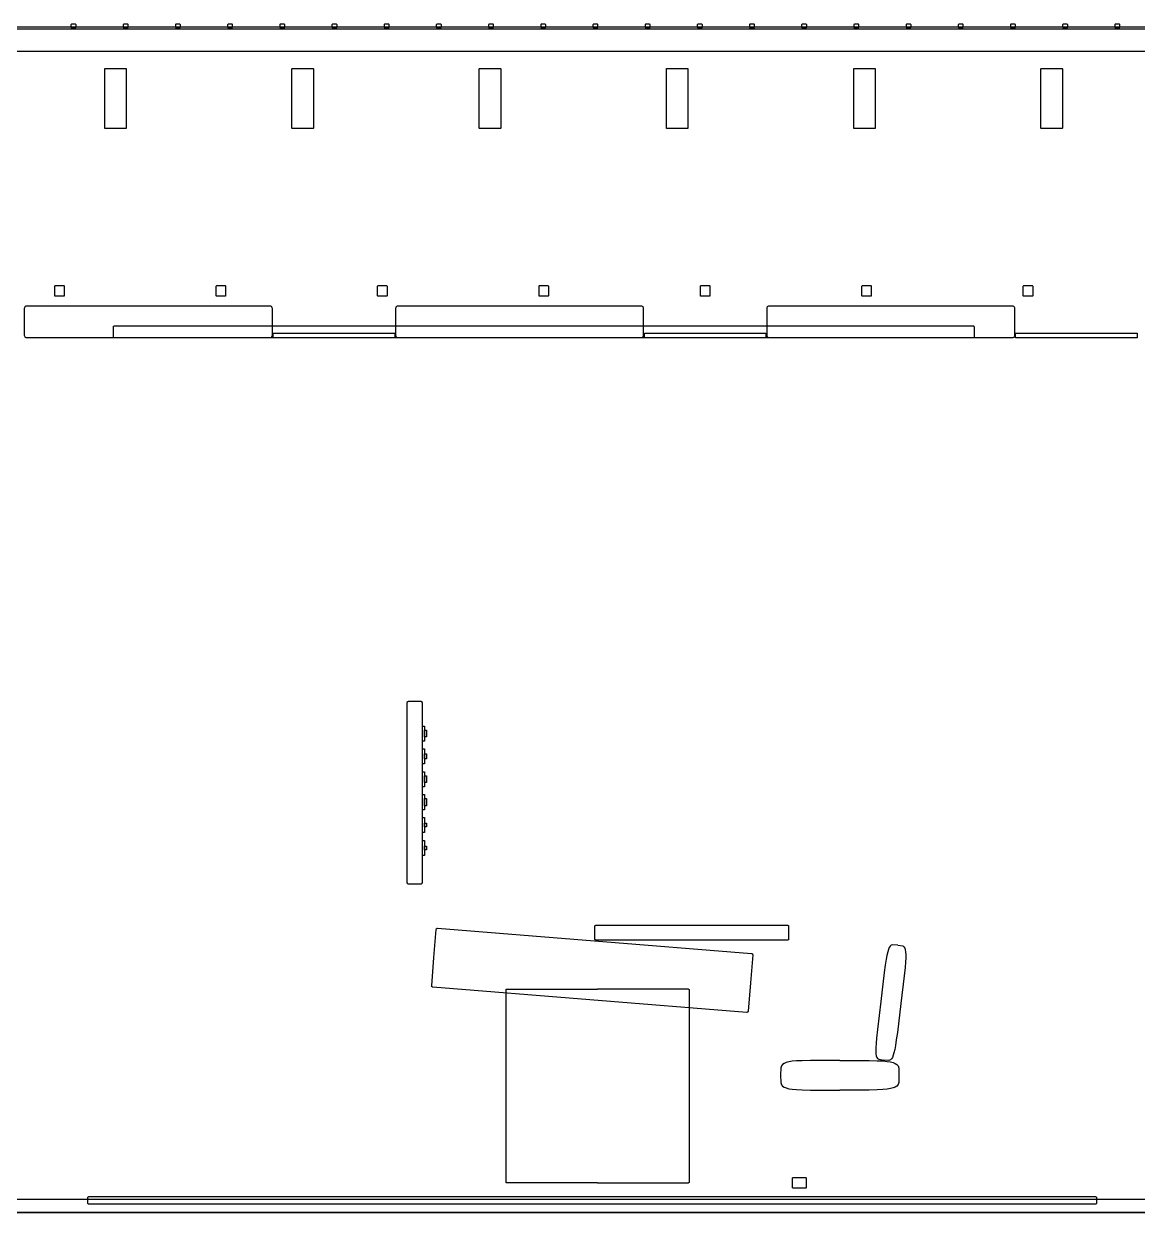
# Model space of a CAD drawing. Header units: metres. Extents: x 399.5 to 462.8, y -1 to 8.2.
# Drawn here: x 456.069 to 460.208, y 3.113 to 7.616 of the extents above; entities that cross this region are included whole.
import ezdxf

# ---------------------------------------------------------------- set-up
doc = ezdxf.new("R2010")
doc.units = ezdxf.units.M
doc.layers.add('CORTE', color=7, linetype='Continuous')
doc.layers.add('VISTA', color=8, linetype='Continuous')

msp = doc.modelspace()

# ---------------------------------------------------------------- linework, layer by layer
at = {"layer": 'CORTE'}
for p, q in [((461.8202, 7.5979), (453.7, 7.5979)), ((453.7, 7.5166), (461.8211, 7.5166))]:
    msp.add_line(p, q, dxfattribs=at)
for points in [[(453.7, 7.6059), (461.8202, 7.6059), (462.3, 7.6059), (462.3, 7.6051), (461.8202, 7.6051), (453.7, 7.6051), (453.7, 7.6059)], [(456.3686, 7.2288), (456.368, 7.2302), (456.368, 7.4498), (456.3686, 7.4512), (456.37, 7.4518), (456.446, 7.4518), (456.4474, 7.4512), (456.448, 7.4498), (456.448, 7.2302), (456.4474, 7.2288), (456.446, 7.2282), (456.37, 7.2282), (456.3686, 7.2288)], [(457.0646, 7.2288), (457.064, 7.2302), (457.064, 7.4498), (457.0646, 7.4512), (457.066, 7.4518), (457.142, 7.4518), (457.1434, 7.4512), (457.144, 7.4498), (457.144, 7.2302), (457.1434, 7.2288), (457.142, 7.2282), (457.066, 7.2282), (457.0646, 7.2288)], [(457.7606, 7.2288), (457.76, 7.2302), (457.76, 7.4498), (457.7606, 7.4512), (457.762, 7.4518), (457.838, 7.4518), (457.8394, 7.4512), (457.84, 7.4498), (457.84, 7.2302), (457.8394, 7.2288), (457.838, 7.2282), (457.762, 7.2282), (457.7606, 7.2288)], [(458.4566, 7.2288), (458.456, 7.2302), (458.456, 7.4498), (458.4566, 7.4512), (458.458, 7.4518), (458.534, 7.4518), (458.5354, 7.4512), (458.536, 7.4498), (458.536, 7.2302), (458.5354, 7.2288), (458.534, 7.2282), (458.458, 7.2282), (458.4566, 7.2288)], [(459.1526, 7.2288), (459.152, 7.2302), (459.152, 7.4498), (459.1526, 7.4512), (459.154, 7.4518), (459.23, 7.4518), (459.2314, 7.4512), (459.232, 7.4498), (459.232, 7.2302), (459.2314, 7.2288), (459.23, 7.2282), (459.154, 7.2282), (459.1526, 7.2288)], [(459.8486, 7.2288), (459.848, 7.2302), (459.848, 7.4498), (459.8486, 7.4512), (459.85, 7.4518), (459.926, 7.4518), (459.9274, 7.4512), (459.928, 7.4498), (459.928, 7.2302), (459.9274, 7.2288), (459.926, 7.2282), (459.85, 7.2282), (459.8486, 7.2288)], [(456.1831, 6.6056), (456.1825, 6.607), (456.1825, 6.643), (456.1831, 6.6444), (456.1845, 6.645), (456.2155, 6.645), (456.2169, 6.6444), (456.2175, 6.643), (456.2175, 6.607), (456.2169, 6.6056), (456.2155, 6.605), (456.1845, 6.605), (456.1831, 6.6056)], [(456.7831, 6.6056), (456.7825, 6.607), (456.7825, 6.643), (456.7831, 6.6444), (456.7845, 6.645), (456.8155, 6.645), (456.8169, 6.6444), (456.8175, 6.643), (456.8175, 6.607), (456.8169, 6.6056), (456.8155, 6.605), (456.7845, 6.605), (456.7831, 6.6056)], [(457.3831, 6.6056), (457.3825, 6.607), (457.3825, 6.643), (457.3831, 6.6444), (457.3845, 6.645), (457.4155, 6.645), (457.4169, 6.6444), (457.4175, 6.643), (457.4175, 6.607), (457.4169, 6.6056), (457.4155, 6.605), (457.3845, 6.605), (457.3831, 6.6056)], [(457.9831, 6.6056), (457.9825, 6.607), (457.9825, 6.643), (457.9831, 6.6444), (457.9845, 6.645), (458.0155, 6.645), (458.0169, 6.6444), (458.0175, 6.643), (458.0175, 6.607), (458.0169, 6.6056), (458.0155, 6.605), (457.9845, 6.605), (457.9831, 6.6056)], [(458.5831, 6.6056), (458.5825, 6.607), (458.5825, 6.643), (458.5831, 6.6444), (458.5845, 6.645), (458.6155, 6.645), (458.6169, 6.6444), (458.6175, 6.643), (458.6175, 6.607), (458.6169, 6.6056), (458.6155, 6.605), (458.5845, 6.605), (458.5831, 6.6056)], [(459.1831, 6.6056), (459.1825, 6.607), (459.1825, 6.643), (459.1831, 6.6444), (459.1845, 6.645), (459.2155, 6.645), (459.2169, 6.6444), (459.2175, 6.643), (459.2175, 6.607), (459.2169, 6.6056), (459.2155, 6.605), (459.1845, 6.605), (459.1831, 6.6056)], [(459.7831, 6.6056), (459.7825, 6.607), (459.7825, 6.643), (459.7831, 6.6444), (459.7845, 6.645), (459.8155, 6.645), (459.8169, 6.6444), (459.8175, 6.643), (459.8175, 6.607), (459.8169, 6.6056), (459.8155, 6.605), (459.7845, 6.605), (459.7831, 6.6056)], [(456.0722, 6.4532), (456.0717, 6.4538), (456.0708, 6.4564), (456.07, 6.459), (456.07, 6.51), (456.07, 6.561), (456.0708, 6.5636), (456.0717, 6.5662), (456.0722, 6.5668), (456.0726, 6.5674), (456.0732, 6.5679), (456.0738, 6.5683), (456.0764, 6.5692), (456.079, 6.57), (456.53, 6.57), (456.981, 6.57), (456.9836, 6.5692), (456.9862, 6.5683), (456.9868, 6.5679), (456.9874, 6.5674), (456.9879, 6.5668), (456.9883, 6.5662), (456.9892, 6.5636), (456.99, 6.561), (456.99, 6.51), (456.99, 6.459), (456.9892, 6.4564), (456.9883, 6.4538), (456.9879, 6.4532), (456.9874, 6.4526), (456.9868, 6.4521), (456.9862, 6.4517), (456.9836, 6.4508), (456.981, 6.45), (456.53, 6.45), (456.079, 6.45), (456.0764, 6.4508), (456.0738, 6.4517), (456.0732, 6.4521), (456.0726, 6.4526), (456.0722, 6.4532)], [(457.4521, 6.4532), (457.4517, 6.4538), (457.4508, 6.4564), (457.45, 6.459), (457.45, 6.51), (457.45, 6.561), (457.4508, 6.5636), (457.4517, 6.5662), (457.4521, 6.5668), (457.4526, 6.5674), (457.4532, 6.5679), (457.4538, 6.5683), (457.4564, 6.5692), (457.459, 6.57), (457.91, 6.57), (458.361, 6.57), (458.3636, 6.5692), (458.3662, 6.5683), (458.3668, 6.5679), (458.3674, 6.5674), (458.3679, 6.5668), (458.3683, 6.5662), (458.3692, 6.5636), (458.37, 6.561), (458.37, 6.51), (458.37, 6.459), (458.3692, 6.4564), (458.3683, 6.4538), (458.3679, 6.4532), (458.3674, 6.4526), (458.3668, 6.4521), (458.3662, 6.4517), (458.3636, 6.4508), (458.361, 6.45), (457.91, 6.45), (457.459, 6.45), (457.4564, 6.4508), (457.4538, 6.4517), (457.4532, 6.4521), (457.4526, 6.4526), (457.4521, 6.4532)], [(458.8322, 6.4532), (458.8317, 6.4538), (458.8308, 6.4564), (458.83, 6.459), (458.83, 6.51), (458.83, 6.561), (458.8308, 6.5636), (458.8317, 6.5662), (458.8322, 6.5668), (458.8326, 6.5674), (458.8332, 6.5679), (458.8338, 6.5683), (458.8364, 6.5692), (458.839, 6.57), (459.29, 6.57), (459.741, 6.57), (459.7436, 6.5692), (459.7462, 6.5683), (459.7468, 6.5679), (459.7474, 6.5674), (459.7479, 6.5668), (459.7483, 6.5662), (459.7492, 6.5636), (459.75, 6.561), (459.75, 6.51), (459.75, 6.459), (459.7492, 6.4564), (459.7483, 6.4538), (459.7479, 6.4532), (459.7474, 6.4526), (459.7468, 6.4521), (459.7462, 6.4517), (459.7436, 6.4508), (459.741, 6.45), (459.29, 6.45), (458.839, 6.45), (458.8364, 6.4508), (458.8338, 6.4517), (458.8332, 6.4521), (458.8326, 6.4526), (458.8322, 6.4532)], [(457.446, 6.45), (456.994, 6.45), (456.994, 6.468), (457.446, 6.468), (457.446, 6.45)], [(458.826, 6.468), (458.826, 6.45), (458.374, 6.45), (458.374, 6.468), (458.826, 6.468)], [(460.206, 6.45), (459.754, 6.45), (459.754, 6.468), (460.206, 6.468), (460.206, 6.45)], [(454, 3.2), (461.704, 3.2), (462, 3.2), (462, 3), (461.704, 3), (454, 3), (454, 3.2)]]:
    msp.add_lwpolyline(points, close=True, dxfattribs=at)
at = {"layer": 'VISTA'}
for p, q in [((456.2431, 7.6155), (456.2425, 7.6141)), ((456.2425, 7.6141), (456.2425, 7.6059)), ((456.2445, 7.6161), (456.2431, 7.6155)), ((456.2595, 7.6161), (456.2445, 7.6161)), ((456.2609, 7.6155), (456.2595, 7.6161)), ((456.2615, 7.6141), (456.2609, 7.6155)), ((456.2615, 7.6059), (456.2615, 7.6141)), ((456.4371, 7.6155), (456.4365, 7.6141)), ((456.4365, 7.6141), (456.4365, 7.6059)), ((456.4385, 7.6161), (456.4371, 7.6155)), ((456.4535, 7.6161), (456.4385, 7.6161)), ((456.4549, 7.6155), (456.4535, 7.6161)), ((456.4555, 7.6141), (456.4549, 7.6155)), ((456.4555, 7.6059), (456.4555, 7.6141)), ((456.6311, 7.6155), (456.6305, 7.6141)), ((456.6305, 7.6141), (456.6305, 7.6059)), ((456.6325, 7.6161), (456.6311, 7.6155)), ((456.6475, 7.6161), (456.6325, 7.6161)), ((456.6489, 7.6155), (456.6475, 7.6161)), ((456.6495, 7.6141), (456.6489, 7.6155)), ((456.6495, 7.6059), (456.6495, 7.6141)), ((456.8251, 7.6155), (456.8245, 7.6141)), ((456.8245, 7.6141), (456.8245, 7.6059)), ((456.8265, 7.6161), (456.8251, 7.6155)), ((456.8415, 7.6161), (456.8265, 7.6161)), ((456.8429, 7.6155), (456.8415, 7.6161)), ((456.8435, 7.6141), (456.8429, 7.6155)), ((456.8435, 7.6059), (456.8435, 7.6141)), ((457.0191, 7.6155), (457.0185, 7.6141)), ((457.0185, 7.6141), (457.0185, 7.6059)), ((457.0205, 7.6161), (457.0191, 7.6155)), ((457.0355, 7.6161), (457.0205, 7.6161)), ((457.0369, 7.6155), (457.0355, 7.6161)), ((457.0375, 7.6141), (457.0369, 7.6155)), ((457.0375, 7.6059), (457.0375, 7.6141)), ((457.2131, 7.6155), (457.2125, 7.6141)), ((457.2125, 7.6141), (457.2125, 7.6059)), ((457.2145, 7.6161), (457.2131, 7.6155)), ((457.2295, 7.6161), (457.2145, 7.6161)), ((457.2309, 7.6155), (457.2295, 7.6161)), ((457.2315, 7.6141), (457.2309, 7.6155)), ((457.2315, 7.6059), (457.2315, 7.6141)), ((457.4071, 7.6155), (457.4065, 7.6141)), ((457.4065, 7.6141), (457.4065, 7.6059)), ((457.4085, 7.6161), (457.4071, 7.6155)), ((457.4235, 7.6161), (457.4085, 7.6161)), ((457.4249, 7.6155), (457.4235, 7.6161)), ((457.4255, 7.6141), (457.4249, 7.6155)), ((457.4255, 7.6059), (457.4255, 7.6141)), ((457.6011, 7.6155), (457.6005, 7.6141)), ((457.6005, 7.6141), (457.6005, 7.6059)), ((457.6025, 7.6161), (457.6011, 7.6155)), ((457.6175, 7.6161), (457.6025, 7.6161)), ((457.6189, 7.6155), (457.6175, 7.6161)), ((457.6195, 7.6141), (457.6189, 7.6155)), ((457.6195, 7.6059), (457.6195, 7.6141)), ((457.7951, 7.6155), (457.7945, 7.6141)), ((457.7945, 7.6141), (457.7945, 7.6059)), ((457.7965, 7.6161), (457.7951, 7.6155)), ((457.8115, 7.6161), (457.7965, 7.6161)), ((457.8129, 7.6155), (457.8115, 7.6161)), ((457.8135, 7.6141), (457.8129, 7.6155)), ((457.8135, 7.6059), (457.8135, 7.6141)), ((457.9891, 7.6155), (457.9885, 7.6141)), ((457.9885, 7.6141), (457.9885, 7.6059)), ((457.9905, 7.6161), (457.9891, 7.6155)), ((458.0055, 7.6161), (457.9905, 7.6161)), ((458.0069, 7.6155), (458.0055, 7.6161)), ((458.0075, 7.6141), (458.0069, 7.6155)), ((458.0075, 7.6059), (458.0075, 7.6141)), ((458.1831, 7.6155), (458.1825, 7.6141)), ((458.1825, 7.6141), (458.1825, 7.6059)), ((458.1845, 7.6161), (458.1831, 7.6155)), ((458.1995, 7.6161), (458.1845, 7.6161)), ((458.2009, 7.6155), (458.1995, 7.6161)), ((458.2015, 7.6141), (458.2009, 7.6155)), ((458.2015, 7.6059), (458.2015, 7.6141)), ((458.3771, 7.6155), (458.3765, 7.6141)), ((458.3765, 7.6141), (458.3765, 7.6059)), ((458.3785, 7.6161), (458.3771, 7.6155)), ((458.3935, 7.6161), (458.3785, 7.6161)), ((458.3949, 7.6155), (458.3935, 7.6161)), ((458.3955, 7.6141), (458.3949, 7.6155)), ((458.3955, 7.6059), (458.3955, 7.6141)), ((458.5711, 7.6155), (458.5705, 7.6141)), ((458.5705, 7.6141), (458.5705, 7.6059)), ((458.5725, 7.6161), (458.5711, 7.6155)), ((458.5875, 7.6161), (458.5725, 7.6161)), ((458.5889, 7.6155), (458.5875, 7.6161)), ((458.5895, 7.6141), (458.5889, 7.6155)), ((458.5895, 7.6059), (458.5895, 7.6141)), ((458.7651, 7.6155), (458.7645, 7.6141)), ((458.7645, 7.6141), (458.7645, 7.6059)), ((458.7665, 7.6161), (458.7651, 7.6155)), ((458.7815, 7.6161), (458.7665, 7.6161)), ((458.7829, 7.6155), (458.7815, 7.6161)), ((458.7835, 7.6141), (458.7829, 7.6155)), ((458.7835, 7.6059), (458.7835, 7.6141)), ((458.9591, 7.6155), (458.9585, 7.6141)), ((458.9585, 7.6141), (458.9585, 7.6059)), ((458.9605, 7.6161), (458.9591, 7.6155)), ((458.9755, 7.6161), (458.9605, 7.6161)), ((458.9769, 7.6155), (458.9755, 7.6161)), ((458.9775, 7.6141), (458.9769, 7.6155)), ((458.9775, 7.6059), (458.9775, 7.6141)), ((459.1531, 7.6155), (459.1525, 7.6141)), ((459.1525, 7.6141), (459.1525, 7.6059)), ((459.1545, 7.6161), (459.1531, 7.6155)), ((459.1695, 7.6161), (459.1545, 7.6161)), ((459.1709, 7.6155), (459.1695, 7.6161)), ((459.1715, 7.6141), (459.1709, 7.6155)), ((459.1715, 7.6059), (459.1715, 7.6141)), ((459.3471, 7.6155), (459.3465, 7.6141)), ((459.3465, 7.6141), (459.3465, 7.6059)), ((459.3485, 7.6161), (459.3471, 7.6155)), ((459.3635, 7.6161), (459.3485, 7.6161)), ((459.3649, 7.6155), (459.3635, 7.6161)), ((459.3655, 7.6141), (459.3649, 7.6155)), ((459.3655, 7.6059), (459.3655, 7.6141)), ((459.5411, 7.6155), (459.5405, 7.6141)), ((459.5405, 7.6141), (459.5405, 7.6059)), ((459.5425, 7.6161), (459.5411, 7.6155)), ((459.5575, 7.6161), (459.5425, 7.6161)), ((459.5589, 7.6155), (459.5575, 7.6161)), ((459.5595, 7.6141), (459.5589, 7.6155)), ((459.5595, 7.6059), (459.5595, 7.6141)), ((459.7351, 7.6155), (459.7345, 7.6141)), ((459.7345, 7.6141), (459.7345, 7.6059)), ((459.7365, 7.6161), (459.7351, 7.6155)), ((459.7515, 7.6161), (459.7365, 7.6161)), ((459.7529, 7.6155), (459.7515, 7.6161)), ((459.7535, 7.6141), (459.7529, 7.6155)), ((459.7535, 7.6059), (459.7535, 7.6141)), ((459.9291, 7.6155), (459.9285, 7.6141)), ((459.9285, 7.6141), (459.9285, 7.6059)), ((459.9305, 7.6161), (459.9291, 7.6155)), ((459.9455, 7.6161), (459.9305, 7.6161)), ((459.9469, 7.6155), (459.9455, 7.6161)), ((459.9475, 7.6141), (459.9469, 7.6155)), ((459.9475, 7.6059), (459.9475, 7.6141)), ((460.1231, 7.6155), (460.1225, 7.6141)), ((460.1225, 7.6141), (460.1225, 7.6059)), ((460.1245, 7.6161), (460.1231, 7.6155)), ((460.1395, 7.6161), (460.1245, 7.6161)), ((460.1409, 7.6155), (460.1395, 7.6161)), ((460.1415, 7.6141), (460.1409, 7.6155)), ((460.1415, 7.6059), (460.1415, 7.6141)), ((456.2425, 7.6059), (456.2431, 7.6045)), ((456.2425, 7.6059), (456.2425, 7.6059)), ((456.2431, 7.6045), (456.2445, 7.6039)), ((456.2445, 7.6039), (456.2595, 7.6039)), ((456.2595, 7.6039), (456.2609, 7.6045)), ((456.2609, 7.6045), (456.2615, 7.6059)), ((456.4365, 7.6059), (456.4371, 7.6045)), ((456.4365, 7.6059), (456.4365, 7.6059)), ((456.4371, 7.6045), (456.4385, 7.6039)), ((456.4385, 7.6039), (456.4535, 7.6039)), ((456.4535, 7.6039), (456.4549, 7.6045)), ((456.4549, 7.6045), (456.4555, 7.6059)), ((456.6305, 7.6059), (456.6311, 7.6045)), ((456.6305, 7.6059), (456.6305, 7.6059)), ((456.6311, 7.6045), (456.6325, 7.6039)), ((456.6325, 7.6039), (456.6475, 7.6039)), ((456.6475, 7.6039), (456.6489, 7.6045)), ((456.6489, 7.6045), (456.6495, 7.6059)), ((456.8245, 7.6059), (456.8251, 7.6045)), ((456.8245, 7.6059), (456.8245, 7.6059)), ((456.8251, 7.6045), (456.8265, 7.6039)), ((456.8265, 7.6039), (456.8415, 7.6039)), ((456.8415, 7.6039), (456.8429, 7.6045)), ((456.8429, 7.6045), (456.8435, 7.6059)), ((457.0185, 7.6059), (457.0191, 7.6045)), ((457.0185, 7.6059), (457.0185, 7.6059)), ((457.0191, 7.6045), (457.0205, 7.6039)), ((457.0205, 7.6039), (457.0355, 7.6039)), ((457.0355, 7.6039), (457.0369, 7.6045)), ((457.0369, 7.6045), (457.0375, 7.6059)), ((457.2125, 7.6059), (457.2131, 7.6045)), ((457.2125, 7.6059), (457.2125, 7.6059)), ((457.2131, 7.6045), (457.2145, 7.6039)), ((457.2145, 7.6039), (457.2295, 7.6039)), ((457.2295, 7.6039), (457.2309, 7.6045)), ((457.2309, 7.6045), (457.2315, 7.6059)), ((457.4065, 7.6059), (457.4071, 7.6045)), ((457.4065, 7.6059), (457.4065, 7.6059)), ((457.4071, 7.6045), (457.4085, 7.6039)), ((457.4085, 7.6039), (457.4235, 7.6039)), ((457.4235, 7.6039), (457.4249, 7.6045)), ((457.4249, 7.6045), (457.4255, 7.6059)), ((457.6005, 7.6059), (457.6011, 7.6045)), ((457.6005, 7.6059), (457.6005, 7.6059)), ((457.6011, 7.6045), (457.6025, 7.6039)), ((457.6025, 7.6039), (457.6175, 7.6039)), ((457.6175, 7.6039), (457.6189, 7.6045)), ((457.6189, 7.6045), (457.6195, 7.6059)), ((457.7945, 7.6059), (457.7951, 7.6045)), ((457.7945, 7.6059), (457.7945, 7.6059)), ((457.7951, 7.6045), (457.7965, 7.6039)), ((457.7965, 7.6039), (457.8115, 7.6039)), ((457.8115, 7.6039), (457.8129, 7.6045)), ((457.8129, 7.6045), (457.8135, 7.6059)), ((457.9885, 7.6059), (457.9891, 7.6045)), ((457.9885, 7.6059), (457.9885, 7.6059)), ((457.9891, 7.6045), (457.9905, 7.6039)), ((457.9905, 7.6039), (458.0055, 7.6039)), ((458.0055, 7.6039), (458.0069, 7.6045)), ((458.0069, 7.6045), (458.0075, 7.6059)), ((458.1825, 7.6059), (458.1831, 7.6045)), ((458.1825, 7.6059), (458.1825, 7.6059)), ((458.1831, 7.6045), (458.1845, 7.6039)), ((458.1845, 7.6039), (458.1995, 7.6039)), ((458.1995, 7.6039), (458.2009, 7.6045)), ((458.2009, 7.6045), (458.2015, 7.6059)), ((458.3765, 7.6059), (458.3771, 7.6045)), ((458.3765, 7.6059), (458.3765, 7.6059)), ((458.3771, 7.6045), (458.3785, 7.6039)), ((458.3785, 7.6039), (458.3935, 7.6039)), ((458.3935, 7.6039), (458.3949, 7.6045)), ((458.3949, 7.6045), (458.3955, 7.6059)), ((458.5705, 7.6059), (458.5711, 7.6045)), ((458.5705, 7.6059), (458.5705, 7.6059)), ((458.5711, 7.6045), (458.5725, 7.6039)), ((458.5725, 7.6039), (458.5875, 7.6039)), ((458.5875, 7.6039), (458.5889, 7.6045)), ((458.5889, 7.6045), (458.5895, 7.6059)), ((458.7645, 7.6059), (458.7651, 7.6045)), ((458.7645, 7.6059), (458.7645, 7.6059)), ((458.7651, 7.6045), (458.7665, 7.6039)), ((458.7665, 7.6039), (458.7815, 7.6039)), ((458.7815, 7.6039), (458.7829, 7.6045)), ((458.7829, 7.6045), (458.7835, 7.6059)), ((458.9585, 7.6059), (458.9591, 7.6045)), ((458.9585, 7.6059), (458.9585, 7.6059)), ((458.9591, 7.6045), (458.9605, 7.6039)), ((458.9605, 7.6039), (458.9755, 7.6039)), ((458.9755, 7.6039), (458.9769, 7.6045)), ((458.9769, 7.6045), (458.9775, 7.6059)), ((459.1525, 7.6059), (459.1531, 7.6045)), ((459.1525, 7.6059), (459.1525, 7.6059)), ((459.1531, 7.6045), (459.1545, 7.6039)), ((459.1545, 7.6039), (459.1695, 7.6039)), ((459.1695, 7.6039), (459.1709, 7.6045)), ((459.1709, 7.6045), (459.1715, 7.6059)), ((459.3465, 7.6059), (459.3471, 7.6045)), ((459.3465, 7.6059), (459.3465, 7.6059)), ((459.3471, 7.6045), (459.3485, 7.6039)), ((459.3485, 7.6039), (459.3635, 7.6039)), ((459.3635, 7.6039), (459.3649, 7.6045)), ((459.3649, 7.6045), (459.3655, 7.6059)), ((459.5405, 7.6059), (459.5411, 7.6045)), ((459.5405, 7.6059), (459.5405, 7.6059)), ((459.5411, 7.6045), (459.5425, 7.6039)), ((459.5425, 7.6039), (459.5575, 7.6039)), ((459.5575, 7.6039), (459.5589, 7.6045)), ((459.5589, 7.6045), (459.5595, 7.6059)), ((459.7345, 7.6059), (459.7351, 7.6045)), ((459.7345, 7.6059), (459.7345, 7.6059)), ((459.7351, 7.6045), (459.7365, 7.6039)), ((459.7365, 7.6039), (459.7515, 7.6039)), ((459.7515, 7.6039), (459.7529, 7.6045)), ((459.7529, 7.6045), (459.7535, 7.6059)), ((459.9285, 7.6059), (459.9291, 7.6045)), ((459.9285, 7.6059), (459.9285, 7.6059)), ((459.9291, 7.6045), (459.9305, 7.6039)), ((459.9305, 7.6039), (459.9455, 7.6039)), ((459.9455, 7.6039), (459.9469, 7.6045)), ((459.9469, 7.6045), (459.9475, 7.6059)), ((460.1225, 7.6059), (460.1231, 7.6045)), ((460.1225, 7.6059), (460.1225, 7.6059)), ((460.1231, 7.6045), (460.1245, 7.6039)), ((460.1245, 7.6039), (460.1395, 7.6039)), ((460.1395, 7.6039), (460.1409, 7.6045)), ((460.1409, 7.6045), (460.1415, 7.6059)), ((459.2878, 4.1897), (459.2844, 4.185)), ((459.2918, 4.1934), (459.2878, 4.1897)), ((459.2972, 4.1949), (459.2918, 4.1934)), ((459.3157, 4.1935), (459.2972, 4.1949)), ((459.3157, 4.1935), (459.3341, 4.1904)), ((459.3341, 4.1904), (459.3389, 4.1872)), ((459.2757, 4.1555), (459.273, 4.1415)), ((459.2786, 4.1687), (459.2757, 4.1555)), ((459.2813, 4.1771), (459.2786, 4.1687)), ((459.2844, 4.185), (459.2813, 4.1771)), ((459.3389, 4.1872), (459.342, 4.1828)), ((459.342, 4.1828), (459.3439, 4.1762)), ((459.3439, 4.1762), (459.3452, 4.1688)), ((459.3456, 4.1466), (459.3446, 4.1297)), ((459.3452, 4.1688), (459.3456, 4.1579)), ((459.3456, 4.1579), (459.3456, 4.1466)), ((459.2696, 4.1195), (459.2658, 4.0916)), ((459.273, 4.1415), (459.2696, 4.1195)), ((459.343, 4.111), (459.3397, 4.0801)), ((459.3446, 4.1297), (459.343, 4.111)), ((459.2658, 4.0916), (459.2527, 3.9837)), ((459.3397, 4.0801), (459.3273, 3.9762)), ((457.86, 4.0283), (457.8602, 4.0288)), ((457.86, 3.67), (457.86, 4.0283)), ((457.8602, 4.0288), (457.8604, 4.0293)), ((457.8604, 4.0293), (457.8605, 4.0294)), ((457.8605, 4.0294), (457.8606, 4.0295)), ((457.8606, 4.0295), (457.8607, 4.0296)), ((457.8608, 4.0297), (457.8607, 4.0296)), ((457.8608, 4.0297), (457.8614, 4.0298)), ((457.862, 4.03), (457.8614, 4.0298)), ((457.862, 4.03), (458.2, 4.03)), ((458.538, 4.03), (458.2, 4.03)), ((458.538, 4.03), (458.5386, 4.0298)), ((458.5392, 4.0297), (458.5386, 4.0298)), ((458.5392, 4.0297), (458.5393, 4.0296)), ((458.5394, 4.0295), (458.5393, 4.0296)), ((458.5394, 4.0295), (458.5395, 4.0294)), ((458.5395, 4.0294), (458.5396, 4.0293)), ((458.5396, 4.0293), (458.5398, 4.0288)), ((458.5398, 4.0288), (458.54, 4.0283)), ((458.54, 4.0283), (458.54, 3.67)), ((459.2527, 3.9837), (459.2402, 3.8795)), ((459.3273, 3.9762), (459.3143, 3.8691)), ((459.2402, 3.8795), (459.2369, 3.8479)), ((459.2353, 3.829), (459.2342, 3.8118)), ((459.2369, 3.8479), (459.2353, 3.829)), ((459.3105, 3.8414), (459.3072, 3.82)), ((459.3143, 3.8691), (459.3105, 3.8414)), ((459.2342, 3.8118), (459.2342, 3.8006)), ((459.2342, 3.8006), (459.2346, 3.7898)), ((459.2346, 3.7898), (459.236, 3.7828)), ((459.236, 3.7828), (459.2379, 3.7765)), ((459.2988, 3.7841), (459.2957, 3.7761)), ((459.3016, 3.7929), (459.2988, 3.7841)), ((459.3045, 3.806), (459.3016, 3.7929)), ((459.3072, 3.82), (459.3045, 3.806)), ((458.8808, 3.7376), (458.88, 3.7098)), ((458.8833, 3.7448), (458.8808, 3.7376)), ((458.8874, 3.7505), (458.8833, 3.7448)), ((458.8933, 3.7541), (458.8874, 3.7505)), ((458.9011, 3.7576), (458.8933, 3.7541)), ((458.9111, 3.7598), (458.9011, 3.7576)), ((458.9237, 3.7619), (458.9111, 3.7598)), ((458.9396, 3.7632), (458.9237, 3.7619)), ((458.9606, 3.7642), (458.9396, 3.7632)), ((458.991, 3.7648), (458.9606, 3.7642)), ((459.1, 3.765), (458.991, 3.7648)), ((459.1, 3.765), (459.209, 3.7648)), ((459.209, 3.7648), (459.2394, 3.7641)), ((459.2379, 3.7765), (459.241, 3.7725)), ((459.2394, 3.7641), (459.2604, 3.7631)), ((459.241, 3.7725), (459.2459, 3.7695)), ((459.2459, 3.7695), (459.2643, 3.7665)), ((459.2604, 3.7631), (459.2763, 3.7615)), ((459.2828, 3.7652), (459.2643, 3.7665)), ((459.2763, 3.7615), (459.2889, 3.7596)), ((459.2883, 3.7669), (459.2828, 3.7652)), ((459.2923, 3.7709), (459.2883, 3.7669)), ((459.2889, 3.7596), (459.2989, 3.7569)), ((459.2957, 3.7761), (459.2923, 3.7709)), ((459.2989, 3.7569), (459.3067, 3.754)), ((459.3067, 3.754), (459.3126, 3.7497)), ((459.3126, 3.7497), (459.3168, 3.7449)), ((459.3168, 3.7449), (459.3192, 3.7369)), ((458.88, 3.7098), (458.8808, 3.6829)), ((459.3192, 3.7369), (459.32, 3.7102)), ((459.32, 3.7102), (459.3192, 3.6826)), ((457.86, 3.3117), (457.86, 3.67)), ((458.54, 3.67), (458.54, 3.3117)), ((458.8808, 3.6829), (458.8833, 3.6748)), ((458.8833, 3.6748), (458.8874, 3.67)), ((458.8874, 3.67), (458.8933, 3.6656)), ((458.8933, 3.6656), (458.9011, 3.6627)), ((458.9011, 3.6627), (458.9111, 3.66)), ((458.9111, 3.66), (458.9237, 3.6583)), ((458.9237, 3.6583), (458.9396, 3.6567)), ((458.9396, 3.6567), (458.9606, 3.6558)), ((458.9606, 3.6558), (458.991, 3.6552)), ((458.991, 3.6552), (459.1, 3.655)), ((459.209, 3.6552), (459.1, 3.655)), ((459.2394, 3.6558), (459.209, 3.6552)), ((459.2604, 3.657), (459.2394, 3.6558)), ((459.2763, 3.6584), (459.2604, 3.657)), ((459.2889, 3.6605), (459.2763, 3.6584)), ((459.2989, 3.6628), (459.2889, 3.6605)), ((459.3067, 3.6663), (459.2989, 3.6628)), ((459.3126, 3.6699), (459.3067, 3.6663)), ((459.3168, 3.6754), (459.3126, 3.6699)), ((459.3192, 3.6826), (459.3168, 3.6754)), ((457.8602, 3.3112), (457.86, 3.3117)), ((457.8604, 3.3107), (457.8602, 3.3112)), ((457.8605, 3.3106), (457.8604, 3.3107)), ((457.8606, 3.3105), (457.8605, 3.3106)), ((457.8607, 3.3104), (457.8606, 3.3105)), ((457.8607, 3.3104), (457.8608, 3.3103)), ((457.8614, 3.3102), (457.8608, 3.3103)), ((457.8614, 3.3102), (457.862, 3.31)), ((458.2, 3.31), (457.862, 3.31)), ((458.2, 3.31), (458.538, 3.31)), ((458.5386, 3.3102), (458.538, 3.31)), ((458.5386, 3.3102), (458.5392, 3.3103)), ((458.5393, 3.3104), (458.5392, 3.3103)), ((458.5393, 3.3104), (458.5394, 3.3105)), ((458.5395, 3.3106), (458.5394, 3.3105)), ((458.5396, 3.3107), (458.5395, 3.3106)), ((458.5398, 3.3112), (458.5396, 3.3107)), ((458.54, 3.3117), (458.5398, 3.3112))]:
    msp.add_line(p, q, dxfattribs=at)
for points in [[(456.4011, 6.4516), (456.4008, 6.4519), (456.4004, 6.4532), (456.4, 6.4545), (456.4, 6.4725), (456.4, 6.4905), (456.4004, 6.4918), (456.4008, 6.4931), (456.4011, 6.4934), (456.4013, 6.4937), (456.4016, 6.4939), (456.4019, 6.4942), (456.4032, 6.4946), (456.4045, 6.495), (458, 6.495), (459.5955, 6.495), (459.5968, 6.4946), (459.5981, 6.4942), (459.5984, 6.4939), (459.5987, 6.4937), (459.5989, 6.4934), (459.5992, 6.4931), (459.5996, 6.4918), (459.6, 6.4905), (459.6, 6.4725), (459.6, 6.4545), (459.5996, 6.4532), (459.5992, 6.4519), (459.5989, 6.4516), (459.5987, 6.4513), (459.5984, 6.4511), (459.5981, 6.4508), (459.5968, 6.4504), (459.5955, 6.45), (458, 6.45), (456.4045, 6.45), (456.4032, 6.4504), (456.4019, 6.4508), (456.4016, 6.4511), (456.4013, 6.4513), (456.4011, 6.4516)], [(457.4936, 4.4218), (457.4933, 4.4221), (457.4929, 4.4235), (457.4925, 4.4249), (457.4925, 4.76), (457.4925, 5.0951), (457.4929, 5.0965), (457.4933, 5.0979), (457.4936, 5.0982), (457.4938, 5.0986), (457.4941, 5.0988), (457.4944, 5.0991), (457.4957, 5.0995), (457.497, 5.1), (457.52, 5.1), (457.543, 5.1), (457.5443, 5.0995), (457.5456, 5.0991), (457.5459, 5.0988), (457.5462, 5.0986), (457.5464, 5.0982), (457.5467, 5.0979), (457.5471, 5.0965), (457.5475, 5.0951), (457.5475, 4.76), (457.5475, 4.4249), (457.5471, 4.4235), (457.5467, 4.4221), (457.5464, 4.4218), (457.5462, 4.4214), (457.5459, 4.4212), (457.5456, 4.4209), (457.5443, 4.4205), (457.543, 4.42), (457.52, 4.42), (457.497, 4.42), (457.4957, 4.4205), (457.4944, 4.4209), (457.4941, 4.4212), (457.4938, 4.4214), (457.4936, 4.4218)], [(457.549, 4.952), (457.549, 5.008), (457.557, 5.008), (457.557, 4.952), (457.549, 4.952)], [(457.5565, 4.9679), (457.5565, 4.9921), (457.5635, 4.9921), (457.5635, 4.9679), (457.5565, 4.9679)], [(457.549, 4.867), (457.549, 4.923), (457.557, 4.923), (457.557, 4.867), (457.549, 4.867)], [(457.5565, 4.886), (457.5565, 4.904), (457.5635, 4.904), (457.5635, 4.886), (457.5565, 4.886)], [(457.549, 4.782), (457.549, 4.838), (457.557, 4.838), (457.557, 4.782), (457.549, 4.782)], [(457.5565, 4.7977), (457.5565, 4.8223), (457.5635, 4.8223), (457.5635, 4.7977), (457.5565, 4.7977)], [(457.549, 4.697), (457.549, 4.753), (457.557, 4.753), (457.557, 4.697), (457.549, 4.697)], [(457.5565, 4.7117), (457.5565, 4.7383), (457.5635, 4.7383), (457.5635, 4.7117), (457.5565, 4.7117)], [(457.549, 4.612), (457.549, 4.668), (457.557, 4.668), (457.557, 4.612), (457.549, 4.612)], [(457.5565, 4.6336), (457.5565, 4.6464), (457.5635, 4.6464), (457.5635, 4.6336), (457.5565, 4.6336)], [(457.549, 4.527), (457.549, 4.583), (457.557, 4.583), (457.557, 4.527), (457.549, 4.527)], [(457.5565, 4.5483), (457.5565, 4.5617), (457.5635, 4.5617), (457.5635, 4.5483), (457.5565, 4.5483)], [(458.7578, 3.9444), (458.7575, 3.9442), (458.7561, 3.9439), (458.7547, 3.9436), (458.1712, 3.9904), (457.5877, 4.0371), (457.5864, 4.0377), (457.5851, 4.0382), (457.5848, 4.0384), (457.5846, 4.0387), (457.5843, 4.039), (457.5841, 4.0393), (457.5838, 4.0407), (457.5835, 4.042), (457.5919, 4.1471), (457.6003, 4.2523), (457.6008, 4.2536), (457.6014, 4.2548), (457.6016, 4.2551), (457.6019, 4.2554), (457.6022, 4.2556), (457.6026, 4.2558), (457.6039, 4.2561), (457.6053, 4.2564), (458.1888, 4.2096), (458.7723, 4.1629), (458.7736, 4.1623), (458.7749, 4.1618), (458.7752, 4.1616), (458.7754, 4.1613), (458.7757, 4.161), (458.7759, 4.1607), (458.7762, 4.1593), (458.7765, 4.158), (458.7681, 4.0529), (458.7597, 3.9477), (458.7592, 3.9464), (458.7586, 3.9452), (458.7584, 3.9449), (458.7581, 3.9446), (458.7578, 3.9444)], [(458.1907, 4.2136), (458.1906, 4.2138), (458.1903, 4.2146), (458.19, 4.2155), (458.19, 4.24), (458.19, 4.2645), (458.1903, 4.2654), (458.1906, 4.2662), (458.1907, 4.2664), (458.1909, 4.2666), (458.1911, 4.2668), (458.1913, 4.2669), (458.1921, 4.2672), (458.193, 4.2675), (458.55, 4.2675), (458.907, 4.2675), (458.9079, 4.2672), (458.9087, 4.2669), (458.9089, 4.2668), (458.9091, 4.2666), (458.9093, 4.2664), (458.9094, 4.2662), (458.9097, 4.2654), (458.91, 4.2645), (458.91, 4.24), (458.91, 4.2155), (458.9097, 4.2146), (458.9094, 4.2138), (458.9093, 4.2136), (458.9091, 4.2134), (458.9089, 4.2132), (458.9087, 4.2131), (458.9079, 4.2128), (458.907, 4.2125), (458.55, 4.2125), (458.193, 4.2125), (458.1921, 4.2128), (458.1913, 4.2131), (458.1911, 4.2132), (458.1909, 4.2134), (458.1907, 4.2136)], [(458.9254, 3.2906), (458.9253, 3.2907), (458.9252, 3.2912), (458.925, 3.2917), (458.925, 3.31), (458.925, 3.3283), (458.9252, 3.3288), (458.9253, 3.3293), (458.9254, 3.3294), (458.9255, 3.3295), (458.9256, 3.3296), (458.9257, 3.3297), (458.9262, 3.3298), (458.9267, 3.33), (458.95, 3.33), (458.9733, 3.33), (458.9738, 3.3298), (458.9743, 3.3297), (458.9744, 3.3296), (458.9745, 3.3295), (458.9746, 3.3294), (458.9747, 3.3293), (458.9748, 3.3288), (458.975, 3.3283), (458.975, 3.31), (458.975, 3.2917), (458.9748, 3.2912), (458.9747, 3.2907), (458.9746, 3.2906), (458.9745, 3.2905), (458.9744, 3.2904), (458.9743, 3.2903), (458.9738, 3.2902), (458.9733, 3.29), (458.95, 3.29), (458.9267, 3.29), (458.9262, 3.2902), (458.9257, 3.2903), (458.9256, 3.2904), (458.9255, 3.2905), (458.9254, 3.2906)], [(454.225, 3.25), (461.6174, 3.25), (461.775, 3.25), (461.775, 3.2), (461.6174, 3.2), (454.225, 3.2), (454.225, 3.25)], [(456.3061, 3.2326), (456.3058, 3.2329), (456.3054, 3.2342), (456.305, 3.2355), (456.305, 3.245), (456.305, 3.2545), (456.3054, 3.2558), (456.3058, 3.2571), (456.3061, 3.2574), (456.3063, 3.2577), (456.3066, 3.2579), (456.3069, 3.2582), (456.3082, 3.2586), (456.3095, 3.259), (458.18, 3.259), (460.0505, 3.259), (460.0518, 3.2586), (460.0531, 3.2582), (460.0534, 3.2579), (460.0537, 3.2577), (460.0539, 3.2574), (460.0542, 3.2571), (460.0546, 3.2558), (460.055, 3.2545), (460.055, 3.245), (460.055, 3.2355), (460.0546, 3.2342), (460.0542, 3.2329), (460.0539, 3.2326), (460.0537, 3.2323), (460.0534, 3.2321), (460.0531, 3.2318), (460.0518, 3.2314), (460.0505, 3.231), (458.18, 3.231), (456.3095, 3.231), (456.3082, 3.2314), (456.3069, 3.2318), (456.3066, 3.2321), (456.3063, 3.2323), (456.3061, 3.2326)]]:
    msp.add_lwpolyline(points, close=True, dxfattribs=at)

doc.saveas('drawing.dxf')
